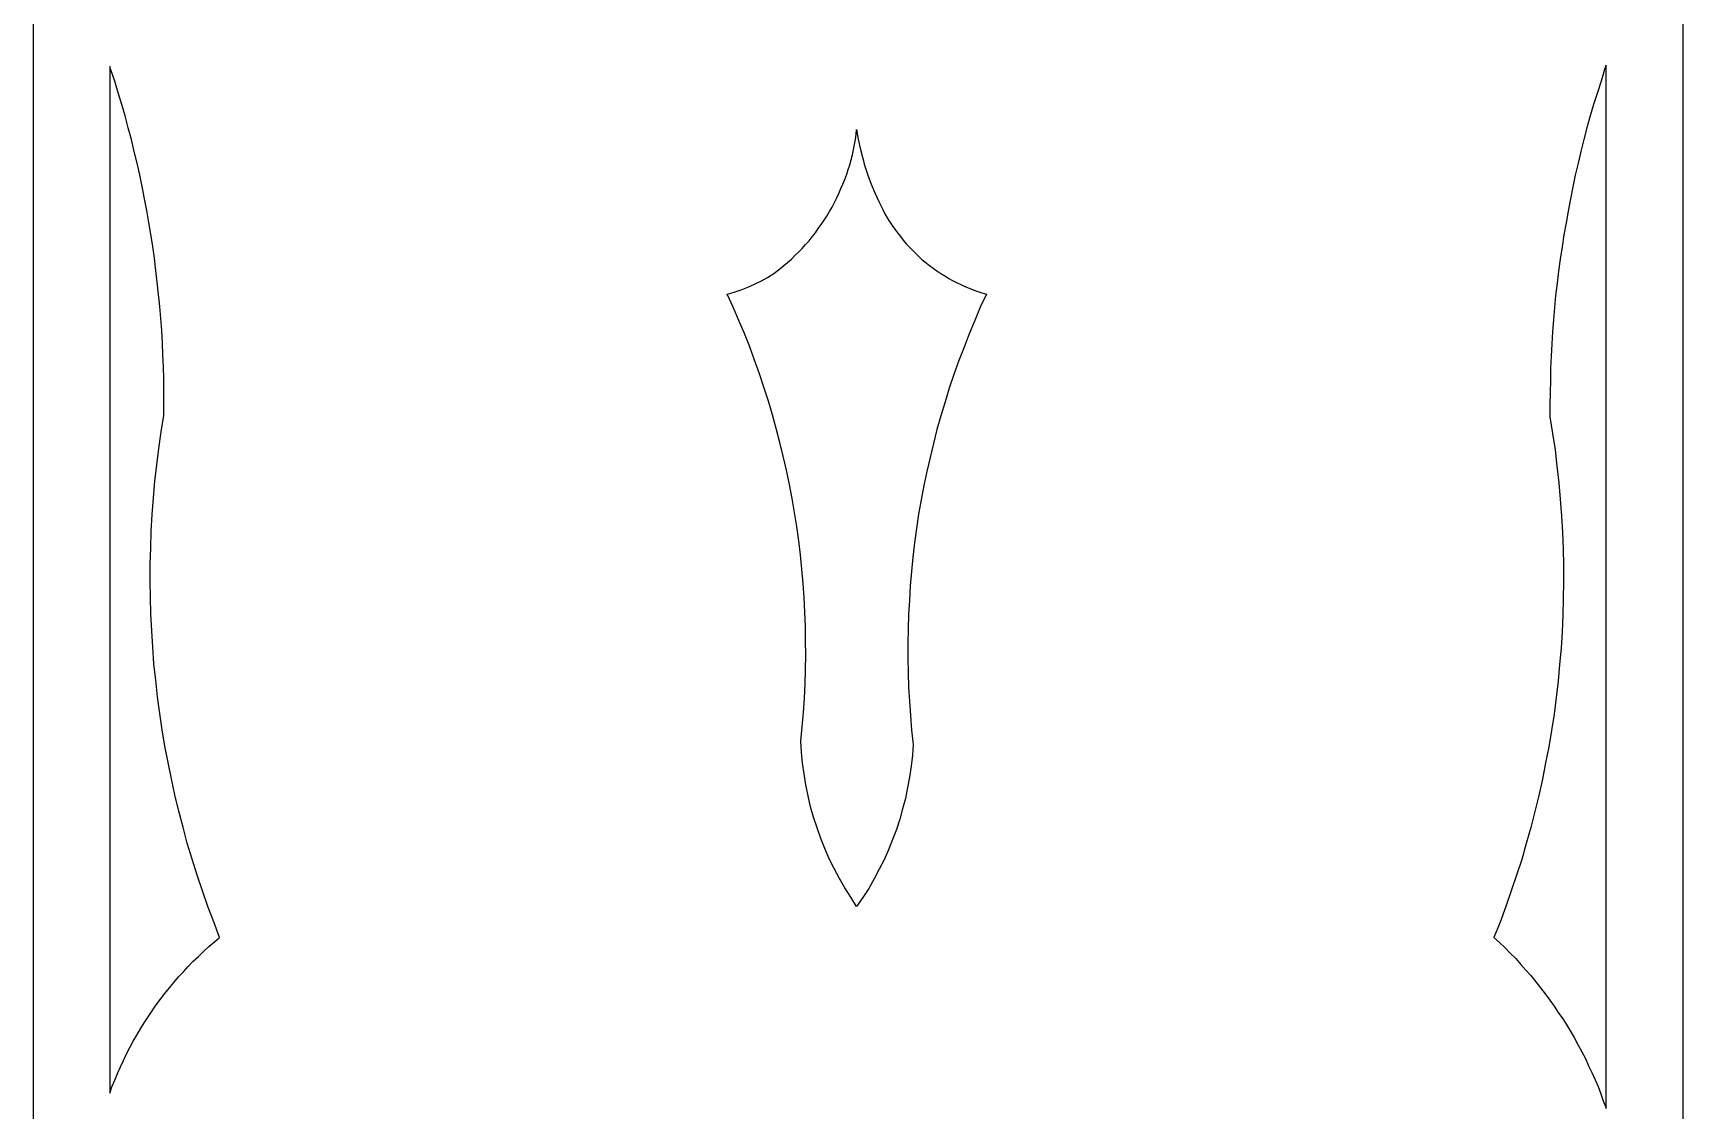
# Model space of a CAD drawing. Header units: centimetres. Extents: x -1.09 to 1.09, y -4.33 to 4.33.
# Drawn here: x -1.093 to 1.093, y -3.018 to -1.592 of the extents above; entities that cross this region are included whole.
import ezdxf

# ---------------------------------------------------------------- set-up
doc = ezdxf.new("R2010")
doc.units = ezdxf.units.CM
doc.header["$MEASUREMENT"] = 0
doc.layers.add('Layer 1', color=7, linetype='Continuous')

msp = doc.modelspace()

# ---------------------------------------------------------------- linework, layer by layer
at = {"layer": 'Layer 1', "color": 177}
for points, knots in [([(-1.09271, 4.33143), (-1.09271, 4.33143), (1.09271, 4.33143), (1.09271, 4.33143), (1.09271, 4.33143), (1.09271, 4.33143), (1.09271, -4.33143), (1.09271, -4.33143), (1.09271, -4.33143), (1.09271, -4.33143), (-1.09271, -4.33143), (-1.09271, -4.33143), (-1.09271, -4.33143), (-1.09271, -4.33143), (-1.09271, 4.33143), (-1.09271, 4.33143)], [0, 0, 0, 0, 0.2, 0.2, 0.2, 0.2, 0.4, 0.4, 0.4, 0.4, 0.6, 0.6, 0.6, 0.6, 1, 1, 1, 1]), ([(-0.99088, -2.996), (-0.99088, -2.996), (-0.99088, -1.63592), (-0.99088, -1.63592), (-0.99088, -1.63592), (-0.99088, -1.63592), (-0.98947, -1.6402), (-0.98947, -1.6402), (-0.98947, -1.6402), (-0.98947, -1.6402), (-0.98453, -1.65552), (-0.98453, -1.65552), (-0.98453, -1.65552), (-0.98453, -1.65552), (-0.97992, -1.67084), (-0.97992, -1.67084), (-0.97992, -1.67084), (-0.97992, -1.67084), (-0.97498, -1.68618), (-0.97498, -1.68618), (-0.97498, -1.68618), (-0.97498, -1.68618), (-0.9707, -1.7015), (-0.9707, -1.7015), (-0.9707, -1.7015), (-0.9707, -1.7015), (-0.96674, -1.71715), (-0.96674, -1.71715), (-0.96674, -1.71715), (-0.96674, -1.71715), (-0.96246, -1.73247), (-0.96246, -1.73247), (-0.96246, -1.73247), (-0.96246, -1.73247), (-0.95884, -1.74847), (-0.95884, -1.74847), (-0.95884, -1.74847), (-0.95884, -1.74847), (-0.95488, -1.76379), (-0.95488, -1.76379), (-0.95488, -1.76379), (-0.95488, -1.76379), (-0.95126, -1.77945), (-0.95126, -1.77945), (-0.95126, -1.77945), (-0.95126, -1.77945), (-0.94829, -1.7951), (-0.94829, -1.7951), (-0.94829, -1.7951), (-0.94829, -1.7951), (-0.945, -1.8111), (-0.945, -1.8111), (-0.945, -1.8111), (-0.945, -1.8111), (-0.94203, -1.82675), (-0.94203, -1.82675), (-0.94203, -1.82675), (-0.94203, -1.82675), (-0.9394, -1.84241), (-0.9394, -1.84241), (-0.9394, -1.84241), (-0.9394, -1.84241), (-0.93676, -1.85807), (-0.93676, -1.85807), (-0.93676, -1.85807), (-0.93676, -1.85807), (-0.93413, -1.87439), (-0.93413, -1.87439), (-0.93413, -1.87439), (-0.93413, -1.87439), (-0.93182, -1.89005), (-0.93182, -1.89005), (-0.93182, -1.89005), (-0.93182, -1.89005), (-0.92985, -1.90604), (-0.92985, -1.90604), (-0.92985, -1.90604), (-0.92985, -1.90604), (-0.9282, -1.9217), (-0.9282, -1.9217), (-0.9282, -1.9217), (-0.9282, -1.9217), (-0.92655, -1.93802), (-0.92655, -1.93802), (-0.92655, -1.93802), (-0.92655, -1.93802), (-0.9249, -1.95401), (-0.9249, -1.95401), (-0.9249, -1.95401), (-0.9249, -1.95401), (-0.92358, -1.97001), (-0.92358, -1.97001), (-0.92358, -1.97001), (-0.92358, -1.97001), (-0.92227, -1.98566), (-0.92227, -1.98566), (-0.92227, -1.98566), (-0.92227, -1.98566), (-0.92127, -2.00198), (-0.92127, -2.00198), (-0.92127, -2.00198), (-0.92127, -2.00198), (-0.92062, -2.01797), (-0.92062, -2.01797), (-0.92062, -2.01797), (-0.92062, -2.01797), (-0.91996, -2.03396), (-0.91996, -2.03396), (-0.91996, -2.03396), (-0.91996, -2.03396), (-0.91963, -2.04996), (-0.91963, -2.04996), (-0.91963, -2.04996), (-0.91963, -2.04996), (-0.9193, -2.06594), (-0.9193, -2.06594), (-0.9193, -2.06594), (-0.9193, -2.06594), (-0.9193, -2.08227), (-0.9193, -2.08227), (-0.9193, -2.08227), (-0.9193, -2.08227), (-0.9193, -2.09826), (-0.9193, -2.09826), (-0.9193, -2.09826), (-0.9193, -2.09826), (-0.92292, -2.11992), (-0.92292, -2.11992), (-0.92292, -2.11992), (-0.92292, -2.11992), (-0.92623, -2.1419), (-0.92623, -2.1419), (-0.92623, -2.1419), (-0.92623, -2.1419), (-0.92886, -2.16355), (-0.92886, -2.16355), (-0.92886, -2.16355), (-0.92886, -2.16355), (-0.93117, -2.18554), (-0.93117, -2.18554), (-0.93117, -2.18554), (-0.93117, -2.18554), (-0.93314, -2.20753), (-0.93314, -2.20753), (-0.93314, -2.20753), (-0.93314, -2.20753), (-0.93479, -2.22951), (-0.93479, -2.22951), (-0.93479, -2.22951), (-0.93479, -2.22951), (-0.93611, -2.2515), (-0.93611, -2.2515), (-0.93611, -2.2515), (-0.93611, -2.2515), (-0.93676, -2.27349), (-0.93676, -2.27349), (-0.93676, -2.27349), (-0.93676, -2.27349), (-0.93742, -2.29514), (-0.93742, -2.29514), (-0.93742, -2.29514), (-0.93742, -2.29514), (-0.93742, -2.31713), (-0.93742, -2.31713), (-0.93742, -2.31713), (-0.93742, -2.31713), (-0.93709, -2.33912), (-0.93709, -2.33912), (-0.93709, -2.33912), (-0.93709, -2.33912), (-0.93644, -2.3611), (-0.93644, -2.3611), (-0.93644, -2.3611), (-0.93644, -2.3611), (-0.93544, -2.38342), (-0.93544, -2.38342), (-0.93544, -2.38342), (-0.93544, -2.38342), (-0.93413, -2.40541), (-0.93413, -2.40541), (-0.93413, -2.40541), (-0.93413, -2.40541), (-0.93248, -2.4274), (-0.93248, -2.4274), (-0.93248, -2.4274), (-0.93248, -2.4274), (-0.93017, -2.44905), (-0.93017, -2.44905), (-0.93017, -2.44905), (-0.93017, -2.44905), (-0.92787, -2.47104), (-0.92787, -2.47104), (-0.92787, -2.47104), (-0.92787, -2.47104), (-0.9249, -2.49303), (-0.9249, -2.49303), (-0.9249, -2.49303), (-0.9249, -2.49303), (-0.92161, -2.51468), (-0.92161, -2.51468), (-0.92161, -2.51468), (-0.92161, -2.51468), (-0.91798, -2.53633), (-0.91798, -2.53633), (-0.91798, -2.53633), (-0.91798, -2.53633), (-0.9137, -2.55799), (-0.9137, -2.55799), (-0.9137, -2.55799), (-0.9137, -2.55799), (-0.90942, -2.57964), (-0.90942, -2.57964), (-0.90942, -2.57964), (-0.90942, -2.57964), (-0.90481, -2.60096), (-0.90481, -2.60096), (-0.90481, -2.60096), (-0.90481, -2.60096), (-0.89954, -2.62262), (-0.89954, -2.62262), (-0.89954, -2.62262), (-0.89954, -2.62262), (-0.89393, -2.64393), (-0.89393, -2.64393), (-0.89393, -2.64393), (-0.89393, -2.64393), (-0.88833, -2.66492), (-0.88833, -2.66492), (-0.88833, -2.66492), (-0.88833, -2.66492), (-0.88208, -2.68624), (-0.88208, -2.68624), (-0.88208, -2.68624), (-0.88208, -2.68624), (-0.87549, -2.70723), (-0.87549, -2.70723), (-0.87549, -2.70723), (-0.87549, -2.70723), (-0.86824, -2.72789), (-0.86824, -2.72789), (-0.86824, -2.72789), (-0.86824, -2.72789), (-0.86099, -2.74887), (-0.86099, -2.74887), (-0.86099, -2.74887), (-0.86099, -2.74887), (-0.85341, -2.7692), (-0.85341, -2.7692), (-0.85341, -2.7692), (-0.85341, -2.7692), (-0.84551, -2.78985), (-0.84551, -2.78985), (-0.84551, -2.78985), (-0.84551, -2.78985), (-0.85243, -2.79551), (-0.85243, -2.79551), (-0.85243, -2.79551), (-0.85243, -2.79551), (-0.85967, -2.80184), (-0.85967, -2.80184), (-0.85967, -2.80184), (-0.85967, -2.80184), (-0.86692, -2.8085), (-0.86692, -2.8085), (-0.86692, -2.8085), (-0.86692, -2.8085), (-0.87351, -2.81517), (-0.87351, -2.81517), (-0.87351, -2.81517), (-0.87351, -2.81517), (-0.88043, -2.8215), (-0.88043, -2.8215), (-0.88043, -2.8215), (-0.88043, -2.8215), (-0.88702, -2.82849), (-0.88702, -2.82849), (-0.88702, -2.82849), (-0.88702, -2.82849), (-0.89328, -2.83549), (-0.89328, -2.83549), (-0.89328, -2.83549), (-0.89328, -2.83549), (-0.89987, -2.84215), (-0.89987, -2.84215), (-0.89987, -2.84215), (-0.89987, -2.84215), (-0.90612, -2.84948), (-0.90612, -2.84948), (-0.90612, -2.84948), (-0.90612, -2.84948), (-0.91206, -2.85681), (-0.91206, -2.85681), (-0.91206, -2.85681), (-0.91206, -2.85681), (-0.91798, -2.86414), (-0.91798, -2.86414), (-0.91798, -2.86414), (-0.91798, -2.86414), (-0.92392, -2.8718), (-0.92392, -2.8718), (-0.92392, -2.8718), (-0.92392, -2.8718), (-0.92952, -2.87913), (-0.92952, -2.87913), (-0.92952, -2.87913), (-0.92952, -2.87913), (-0.93479, -2.88712), (-0.93479, -2.88712), (-0.93479, -2.88712), (-0.93479, -2.88712), (-0.94006, -2.89512), (-0.94006, -2.89512), (-0.94006, -2.89512), (-0.94006, -2.89512), (-0.94533, -2.90278), (-0.94533, -2.90278), (-0.94533, -2.90278), (-0.94533, -2.90278), (-0.95027, -2.91111), (-0.95027, -2.91111), (-0.95027, -2.91111), (-0.95027, -2.91111), (-0.95521, -2.91944), (-0.95521, -2.91944), (-0.95521, -2.91944), (-0.95521, -2.91944), (-0.95982, -2.92743), (-0.95982, -2.92743), (-0.95982, -2.92743), (-0.95982, -2.92743), (-0.96443, -2.93576), (-0.96443, -2.93576), (-0.96443, -2.93576), (-0.96443, -2.93576), (-0.96905, -2.94409), (-0.96905, -2.94409), (-0.96905, -2.94409), (-0.96905, -2.94409), (-0.97267, -2.95275), (-0.97267, -2.95275), (-0.97267, -2.95275), (-0.97267, -2.95275), (-0.97695, -2.96108), (-0.97695, -2.96108), (-0.97695, -2.96108), (-0.97695, -2.96108), (-0.98091, -2.97007), (-0.98091, -2.97007), (-0.98091, -2.97007), (-0.98091, -2.97007), (-0.98453, -2.97907), (-0.98453, -2.97907), (-0.98453, -2.97907), (-0.98453, -2.97907), (-0.98816, -2.98773), (-0.98816, -2.98773), (-0.98816, -2.98773), (-0.98816, -2.98773), (-0.99088, -2.996), (-0.99088, -2.996)], [0, 0, 0, 0, 0.010989, 0.010989, 0.010989, 0.010989, 0.021978, 0.021978, 0.021978, 0.021978, 0.032967, 0.032967, 0.032967, 0.032967, 0.043956, 0.043956, 0.043956, 0.043956, 0.0549451, 0.0549451, 0.0549451, 0.0549451, 0.0659341, 0.0659341, 0.0659341, 0.0659341, 0.0769231, 0.0769231, 0.0769231, 0.0769231, 0.0879121, 0.0879121, 0.0879121, 0.0879121, 0.0989011, 0.0989011, 0.0989011, 0.0989011, 0.1098901, 0.1098901, 0.1098901, 0.1098901, 0.1208791, 0.1208791, 0.1208791, 0.1208791, 0.1318681, 0.1318681, 0.1318681, 0.1318681, 0.1428571, 0.1428571, 0.1428571, 0.1428571, 0.1538462, 0.1538462, 0.1538462, 0.1538462, 0.1648352, 0.1648352, 0.1648352, 0.1648352, 0.1758242, 0.1758242, 0.1758242, 0.1758242, 0.1868132, 0.1868132, 0.1868132, 0.1868132, 0.1978022, 0.1978022, 0.1978022, 0.1978022, 0.2087912, 0.2087912, 0.2087912, 0.2087912, 0.2197802, 0.2197802, 0.2197802, 0.2197802, 0.2307692, 0.2307692, 0.2307692, 0.2307692, 0.2417582, 0.2417582, 0.2417582, 0.2417582, 0.2527473, 0.2527473, 0.2527473, 0.2527473, 0.2637363, 0.2637363, 0.2637363, 0.2637363, 0.2747253, 0.2747253, 0.2747253, 0.2747253, 0.2857143, 0.2857143, 0.2857143, 0.2857143, 0.2967033, 0.2967033, 0.2967033, 0.2967033, 0.3076923, 0.3076923, 0.3076923, 0.3076923, 0.3186813, 0.3186813, 0.3186813, 0.3186813, 0.3296703, 0.3296703, 0.3296703, 0.3296703, 0.3406593, 0.3406593, 0.3406593, 0.3406593, 0.3516484, 0.3516484, 0.3516484, 0.3516484, 0.3626374, 0.3626374, 0.3626374, 0.3626374, 0.3736264, 0.3736264, 0.3736264, 0.3736264, 0.3846154, 0.3846154, 0.3846154, 0.3846154, 0.3956044, 0.3956044, 0.3956044, 0.3956044, 0.4065934, 0.4065934, 0.4065934, 0.4065934, 0.4175824, 0.4175824, 0.4175824, 0.4175824, 0.4285714, 0.4285714, 0.4285714, 0.4285714, 0.4395604, 0.4395604, 0.4395604, 0.4395604, 0.4505495, 0.4505495, 0.4505495, 0.4505495, 0.4615385, 0.4615385, 0.4615385, 0.4615385, 0.4725275, 0.4725275, 0.4725275, 0.4725275, 0.4835165, 0.4835165, 0.4835165, 0.4835165, 0.4945055, 0.4945055, 0.4945055, 0.4945055, 0.5054945, 0.5054945, 0.5054945, 0.5054945, 0.5164835, 0.5164835, 0.5164835, 0.5164835, 0.5274725, 0.5274725, 0.5274725, 0.5274725, 0.5384615, 0.5384615, 0.5384615, 0.5384615, 0.5494505, 0.5494505, 0.5494505, 0.5494505, 0.5604396, 0.5604396, 0.5604396, 0.5604396, 0.5714286, 0.5714286, 0.5714286, 0.5714286, 0.5824176, 0.5824176, 0.5824176, 0.5824176, 0.5934066, 0.5934066, 0.5934066, 0.5934066, 0.6043956, 0.6043956, 0.6043956, 0.6043956, 0.6153846, 0.6153846, 0.6153846, 0.6153846, 0.6263736, 0.6263736, 0.6263736, 0.6263736, 0.6373626, 0.6373626, 0.6373626, 0.6373626, 0.6483516, 0.6483516, 0.6483516, 0.6483516, 0.6593407, 0.6593407, 0.6593407, 0.6593407, 0.6703297, 0.6703297, 0.6703297, 0.6703297, 0.6813187, 0.6813187, 0.6813187, 0.6813187, 0.6923077, 0.6923077, 0.6923077, 0.6923077, 0.7032967, 0.7032967, 0.7032967, 0.7032967, 0.7142857, 0.7142857, 0.7142857, 0.7142857, 0.7252747, 0.7252747, 0.7252747, 0.7252747, 0.7362637, 0.7362637, 0.7362637, 0.7362637, 0.7472527, 0.7472527, 0.7472527, 0.7472527, 0.7582418, 0.7582418, 0.7582418, 0.7582418, 0.7692308, 0.7692308, 0.7692308, 0.7692308, 0.7802198, 0.7802198, 0.7802198, 0.7802198, 0.7912088, 0.7912088, 0.7912088, 0.7912088, 0.8021978, 0.8021978, 0.8021978, 0.8021978, 0.8131868, 0.8131868, 0.8131868, 0.8131868, 0.8241758, 0.8241758, 0.8241758, 0.8241758, 0.8351648, 0.8351648, 0.8351648, 0.8351648, 0.8461538, 0.8461538, 0.8461538, 0.8461538, 0.8571429, 0.8571429, 0.8571429, 0.8571429, 0.8681319, 0.8681319, 0.8681319, 0.8681319, 0.8791209, 0.8791209, 0.8791209, 0.8791209, 0.8901099, 0.8901099, 0.8901099, 0.8901099, 0.9010989, 0.9010989, 0.9010989, 0.9010989, 0.9120879, 0.9120879, 0.9120879, 0.9120879, 0.9230769, 0.9230769, 0.9230769, 0.9230769, 0.9340659, 0.9340659, 0.9340659, 0.9340659, 0.9450549, 0.9450549, 0.9450549, 0.9450549, 0.956044, 0.956044, 0.956044, 0.956044, 0.967033, 0.967033, 0.967033, 0.967033, 0.978022, 0.978022, 0.978022, 0.978022, 1, 1, 1, 1]), ([(0.99089, -1.63401), (0.99089, -1.63401), (0.99089, -3.01629), (0.99089, -3.01629), (0.99089, -3.01629), (0.99089, -3.01629), (0.9908, -3.01605), (0.9908, -3.01605), (0.9908, -3.01605), (0.9908, -3.01605), (0.98718, -3.00639), (0.98718, -3.00639), (0.98718, -3.00639), (0.98718, -3.00639), (0.98388, -2.99706), (0.98388, -2.99706), (0.98388, -2.99706), (0.98388, -2.99706), (0.98026, -2.9874), (0.98026, -2.9874), (0.98026, -2.9874), (0.98026, -2.9874), (0.97631, -2.9784), (0.97631, -2.9784), (0.97631, -2.9784), (0.97631, -2.9784), (0.97203, -2.96874), (0.97203, -2.96874), (0.97203, -2.96874), (0.97203, -2.96874), (0.96774, -2.95975), (0.96774, -2.95975), (0.96774, -2.95975), (0.96774, -2.95975), (0.96346, -2.95042), (0.96346, -2.95042), (0.96346, -2.95042), (0.96346, -2.95042), (0.95885, -2.94142), (0.95885, -2.94142), (0.95885, -2.94142), (0.95885, -2.94142), (0.9539, -2.93243), (0.9539, -2.93243), (0.9539, -2.93243), (0.9539, -2.93243), (0.94896, -2.92344), (0.94896, -2.92344), (0.94896, -2.92344), (0.94896, -2.92344), (0.94402, -2.91511), (0.94402, -2.91511), (0.94402, -2.91511), (0.94402, -2.91511), (0.93875, -2.90612), (0.93875, -2.90612), (0.93875, -2.90612), (0.93875, -2.90612), (0.93348, -2.89778), (0.93348, -2.89778), (0.93348, -2.89778), (0.93348, -2.89778), (0.92755, -2.88912), (0.92755, -2.88912), (0.92755, -2.88912), (0.92755, -2.88912), (0.92228, -2.88079), (0.92228, -2.88079), (0.92228, -2.88079), (0.92228, -2.88079), (0.91635, -2.8728), (0.91635, -2.8728), (0.91635, -2.8728), (0.91635, -2.8728), (0.91009, -2.86447), (0.91009, -2.86447), (0.91009, -2.86447), (0.91009, -2.86447), (0.90383, -2.85648), (0.90383, -2.85648), (0.90383, -2.85648), (0.90383, -2.85648), (0.8979, -2.84848), (0.8979, -2.84848), (0.8979, -2.84848), (0.8979, -2.84848), (0.89131, -2.84048), (0.89131, -2.84048), (0.89131, -2.84048), (0.89131, -2.84048), (0.88472, -2.83315), (0.88472, -2.83315), (0.88472, -2.83315), (0.88472, -2.83315), (0.87813, -2.82549), (0.87813, -2.82549), (0.87813, -2.82549), (0.87813, -2.82549), (0.87122, -2.81783), (0.87122, -2.81783), (0.87122, -2.81783), (0.87122, -2.81783), (0.86397, -2.81083), (0.86397, -2.81083), (0.86397, -2.81083), (0.86397, -2.81083), (0.85705, -2.8035), (0.85705, -2.8035), (0.85705, -2.8035), (0.85705, -2.8035), (0.8498, -2.79651), (0.8498, -2.79651), (0.8498, -2.79651), (0.8498, -2.79651), (0.84223, -2.78985), (0.84223, -2.78985), (0.84223, -2.78985), (0.84223, -2.78985), (0.85046, -2.76953), (0.85046, -2.76953), (0.85046, -2.76953), (0.85046, -2.76953), (0.85804, -2.74887), (0.85804, -2.74887), (0.85804, -2.74887), (0.85804, -2.74887), (0.86529, -2.72822), (0.86529, -2.72822), (0.86529, -2.72822), (0.86529, -2.72822), (0.8722, -2.70757), (0.8722, -2.70757), (0.8722, -2.70757), (0.8722, -2.70757), (0.87912, -2.68657), (0.87912, -2.68657), (0.87912, -2.68657), (0.87912, -2.68657), (0.88505, -2.66559), (0.88505, -2.66559), (0.88505, -2.66559), (0.88505, -2.66559), (0.89099, -2.64427), (0.89099, -2.64427), (0.89099, -2.64427), (0.89099, -2.64427), (0.89658, -2.62295), (0.89658, -2.62295), (0.89658, -2.62295), (0.89658, -2.62295), (0.90186, -2.60163), (0.90186, -2.60163), (0.90186, -2.60163), (0.90186, -2.60163), (0.90647, -2.58031), (0.90647, -2.58031), (0.90647, -2.58031), (0.90647, -2.58031), (0.91075, -2.55865), (0.91075, -2.55865), (0.91075, -2.55865), (0.91075, -2.55865), (0.91503, -2.53733), (0.91503, -2.53733), (0.91503, -2.53733), (0.91503, -2.53733), (0.91866, -2.51568), (0.91866, -2.51568), (0.91866, -2.51568), (0.91866, -2.51568), (0.92195, -2.49402), (0.92195, -2.49402), (0.92195, -2.49402), (0.92195, -2.49402), (0.92458, -2.47204), (0.92458, -2.47204), (0.92458, -2.47204), (0.92458, -2.47204), (0.92722, -2.45038), (0.92722, -2.45038), (0.92722, -2.45038), (0.92722, -2.45038), (0.9292, -2.4284), (0.9292, -2.4284), (0.9292, -2.4284), (0.9292, -2.4284), (0.93117, -2.40641), (0.93117, -2.40641), (0.93117, -2.40641), (0.93117, -2.40641), (0.9325, -2.38476), (0.9325, -2.38476), (0.9325, -2.38476), (0.9325, -2.38476), (0.93348, -2.36277), (0.93348, -2.36277), (0.93348, -2.36277), (0.93348, -2.36277), (0.93414, -2.34078), (0.93414, -2.34078), (0.93414, -2.34078), (0.93414, -2.34078), (0.93447, -2.3188), (0.93447, -2.3188), (0.93447, -2.3188), (0.93447, -2.3188), (0.93447, -2.29681), (0.93447, -2.29681), (0.93447, -2.29681), (0.93447, -2.29681), (0.93381, -2.27482), (0.93381, -2.27482), (0.93381, -2.27482), (0.93381, -2.27482), (0.93315, -2.25317), (0.93315, -2.25317), (0.93315, -2.25317), (0.93315, -2.25317), (0.93183, -2.23118), (0.93183, -2.23118), (0.93183, -2.23118), (0.93183, -2.23118), (0.93019, -2.2092), (0.93019, -2.2092), (0.93019, -2.2092), (0.93019, -2.2092), (0.92821, -2.18754), (0.92821, -2.18754), (0.92821, -2.18754), (0.92821, -2.18754), (0.92558, -2.16555), (0.92558, -2.16555), (0.92558, -2.16555), (0.92558, -2.16555), (0.92327, -2.1439), (0.92327, -2.1439), (0.92327, -2.1439), (0.92327, -2.1439), (0.91997, -2.12225), (0.91997, -2.12225), (0.91997, -2.12225), (0.91997, -2.12225), (0.91635, -2.10026), (0.91635, -2.10026), (0.91635, -2.10026), (0.91635, -2.10026), (0.91635, -2.08427), (0.91635, -2.08427), (0.91635, -2.08427), (0.91635, -2.08427), (0.91668, -2.06794), (0.91668, -2.06794), (0.91668, -2.06794), (0.91668, -2.06794), (0.91701, -2.05196), (0.91701, -2.05196), (0.91701, -2.05196), (0.91701, -2.05196), (0.91733, -2.03563), (0.91733, -2.03563), (0.91733, -2.03563), (0.91733, -2.03563), (0.918, -2.01964), (0.918, -2.01964), (0.918, -2.01964), (0.918, -2.01964), (0.91898, -2.00331), (0.91898, -2.00331), (0.91898, -2.00331), (0.91898, -2.00331), (0.91997, -1.98733), (0.91997, -1.98733), (0.91997, -1.98733), (0.91997, -1.98733), (0.92129, -1.97133), (0.92129, -1.97133), (0.92129, -1.97133), (0.92129, -1.97133), (0.92261, -1.95535), (0.92261, -1.95535), (0.92261, -1.95535), (0.92261, -1.95535), (0.92393, -1.93935), (0.92393, -1.93935), (0.92393, -1.93935), (0.92393, -1.93935), (0.92591, -1.92303), (0.92591, -1.92303), (0.92591, -1.92303), (0.92591, -1.92303), (0.92788, -1.90704), (0.92788, -1.90704), (0.92788, -1.90704), (0.92788, -1.90704), (0.92985, -1.89105), (0.92985, -1.89105), (0.92985, -1.89105), (0.92985, -1.89105), (0.9325, -1.87506), (0.9325, -1.87506), (0.9325, -1.87506), (0.9325, -1.87506), (0.93479, -1.85907), (0.93479, -1.85907), (0.93479, -1.85907), (0.93479, -1.85907), (0.93777, -1.84308), (0.93777, -1.84308), (0.93777, -1.84308), (0.93777, -1.84308), (0.9404, -1.82742), (0.9404, -1.82742), (0.9404, -1.82742), (0.9404, -1.82742), (0.94369, -1.81143), (0.94369, -1.81143), (0.94369, -1.81143), (0.94369, -1.81143), (0.94666, -1.79544), (0.94666, -1.79544), (0.94666, -1.79544), (0.94666, -1.79544), (0.94996, -1.77978), (0.94996, -1.77978), (0.94996, -1.77978), (0.94996, -1.77978), (0.9539, -1.76413), (0.9539, -1.76413), (0.9539, -1.76413), (0.9539, -1.76413), (0.95753, -1.74847), (0.95753, -1.74847), (0.95753, -1.74847), (0.95753, -1.74847), (0.96148, -1.73247), (0.96148, -1.73247), (0.96148, -1.73247), (0.96148, -1.73247), (0.96544, -1.71715), (0.96544, -1.71715), (0.96544, -1.71715), (0.96544, -1.71715), (0.96972, -1.7015), (0.96972, -1.7015), (0.96972, -1.7015), (0.96972, -1.7015), (0.97433, -1.68618), (0.97433, -1.68618), (0.97433, -1.68618), (0.97433, -1.68618), (0.97928, -1.67051), (0.97928, -1.67051), (0.97928, -1.67051), (0.97928, -1.67051), (0.98422, -1.65519), (0.98422, -1.65519), (0.98422, -1.65519), (0.98422, -1.65519), (0.98882, -1.63987), (0.98882, -1.63987), (0.98882, -1.63987), (0.98882, -1.63987), (0.99089, -1.63401), (0.99089, -1.63401)], [0, 0, 0, 0, 0.0108696, 0.0108696, 0.0108696, 0.0108696, 0.0217391, 0.0217391, 0.0217391, 0.0217391, 0.0326087, 0.0326087, 0.0326087, 0.0326087, 0.0434783, 0.0434783, 0.0434783, 0.0434783, 0.0543478, 0.0543478, 0.0543478, 0.0543478, 0.0652174, 0.0652174, 0.0652174, 0.0652174, 0.076087, 0.076087, 0.076087, 0.076087, 0.0869565, 0.0869565, 0.0869565, 0.0869565, 0.0978261, 0.0978261, 0.0978261, 0.0978261, 0.1086957, 0.1086957, 0.1086957, 0.1086957, 0.1195652, 0.1195652, 0.1195652, 0.1195652, 0.1304348, 0.1304348, 0.1304348, 0.1304348, 0.1413043, 0.1413043, 0.1413043, 0.1413043, 0.1521739, 0.1521739, 0.1521739, 0.1521739, 0.1630435, 0.1630435, 0.1630435, 0.1630435, 0.173913, 0.173913, 0.173913, 0.173913, 0.1847826, 0.1847826, 0.1847826, 0.1847826, 0.1956522, 0.1956522, 0.1956522, 0.1956522, 0.2065217, 0.2065217, 0.2065217, 0.2065217, 0.2173913, 0.2173913, 0.2173913, 0.2173913, 0.2282609, 0.2282609, 0.2282609, 0.2282609, 0.2391304, 0.2391304, 0.2391304, 0.2391304, 0.25, 0.25, 0.25, 0.25, 0.2608696, 0.2608696, 0.2608696, 0.2608696, 0.2717391, 0.2717391, 0.2717391, 0.2717391, 0.2826087, 0.2826087, 0.2826087, 0.2826087, 0.2934783, 0.2934783, 0.2934783, 0.2934783, 0.3043478, 0.3043478, 0.3043478, 0.3043478, 0.3152174, 0.3152174, 0.3152174, 0.3152174, 0.326087, 0.326087, 0.326087, 0.326087, 0.3369565, 0.3369565, 0.3369565, 0.3369565, 0.3478261, 0.3478261, 0.3478261, 0.3478261, 0.3586957, 0.3586957, 0.3586957, 0.3586957, 0.3695652, 0.3695652, 0.3695652, 0.3695652, 0.3804348, 0.3804348, 0.3804348, 0.3804348, 0.3913043, 0.3913043, 0.3913043, 0.3913043, 0.4021739, 0.4021739, 0.4021739, 0.4021739, 0.4130435, 0.4130435, 0.4130435, 0.4130435, 0.423913, 0.423913, 0.423913, 0.423913, 0.4347826, 0.4347826, 0.4347826, 0.4347826, 0.4456522, 0.4456522, 0.4456522, 0.4456522, 0.4565217, 0.4565217, 0.4565217, 0.4565217, 0.4673913, 0.4673913, 0.4673913, 0.4673913, 0.4782609, 0.4782609, 0.4782609, 0.4782609, 0.4891304, 0.4891304, 0.4891304, 0.4891304, 0.5, 0.5, 0.5, 0.5, 0.5108696, 0.5108696, 0.5108696, 0.5108696, 0.5217391, 0.5217391, 0.5217391, 0.5217391, 0.5326087, 0.5326087, 0.5326087, 0.5326087, 0.5434783, 0.5434783, 0.5434783, 0.5434783, 0.5543478, 0.5543478, 0.5543478, 0.5543478, 0.5652174, 0.5652174, 0.5652174, 0.5652174, 0.576087, 0.576087, 0.576087, 0.576087, 0.5869565, 0.5869565, 0.5869565, 0.5869565, 0.5978261, 0.5978261, 0.5978261, 0.5978261, 0.6086957, 0.6086957, 0.6086957, 0.6086957, 0.6195652, 0.6195652, 0.6195652, 0.6195652, 0.6304348, 0.6304348, 0.6304348, 0.6304348, 0.6413043, 0.6413043, 0.6413043, 0.6413043, 0.6521739, 0.6521739, 0.6521739, 0.6521739, 0.6630435, 0.6630435, 0.6630435, 0.6630435, 0.673913, 0.673913, 0.673913, 0.673913, 0.6847826, 0.6847826, 0.6847826, 0.6847826, 0.6956522, 0.6956522, 0.6956522, 0.6956522, 0.7065217, 0.7065217, 0.7065217, 0.7065217, 0.7173913, 0.7173913, 0.7173913, 0.7173913, 0.7282609, 0.7282609, 0.7282609, 0.7282609, 0.7391304, 0.7391304, 0.7391304, 0.7391304, 0.75, 0.75, 0.75, 0.75, 0.7608696, 0.7608696, 0.7608696, 0.7608696, 0.7717391, 0.7717391, 0.7717391, 0.7717391, 0.7826087, 0.7826087, 0.7826087, 0.7826087, 0.7934783, 0.7934783, 0.7934783, 0.7934783, 0.8043478, 0.8043478, 0.8043478, 0.8043478, 0.8152174, 0.8152174, 0.8152174, 0.8152174, 0.826087, 0.826087, 0.826087, 0.826087, 0.8369565, 0.8369565, 0.8369565, 0.8369565, 0.8478261, 0.8478261, 0.8478261, 0.8478261, 0.8586957, 0.8586957, 0.8586957, 0.8586957, 0.8695652, 0.8695652, 0.8695652, 0.8695652, 0.8804348, 0.8804348, 0.8804348, 0.8804348, 0.8913043, 0.8913043, 0.8913043, 0.8913043, 0.9021739, 0.9021739, 0.9021739, 0.9021739, 0.9130435, 0.9130435, 0.9130435, 0.9130435, 0.923913, 0.923913, 0.923913, 0.923913, 0.9347826, 0.9347826, 0.9347826, 0.9347826, 0.9456522, 0.9456522, 0.9456522, 0.9456522, 0.9565217, 0.9565217, 0.9565217, 0.9565217, 0.9673913, 0.9673913, 0.9673913, 0.9673913, 0.9782609, 0.9782609, 0.9782609, 0.9782609, 1, 1, 1, 1]), ([(-0.0018, -2.74887), (-0.0018, -2.74887), (0.00643, -2.73688), (0.00643, -2.73688), (0.00643, -2.73688), (0.00643, -2.73688), (0.01434, -2.72489), (0.01434, -2.72489), (0.01434, -2.72489), (0.01434, -2.72489), (0.02125, -2.71223), (0.02125, -2.71223), (0.02125, -2.71223), (0.02125, -2.71223), (0.02817, -2.69957), (0.02817, -2.69957), (0.02817, -2.69957), (0.02817, -2.69957), (0.03476, -2.68691), (0.03476, -2.68691), (0.03476, -2.68691), (0.03476, -2.68691), (0.04036, -2.67358), (0.04036, -2.67358), (0.04036, -2.67358), (0.04036, -2.67358), (0.04563, -2.66026), (0.04563, -2.66026), (0.04563, -2.66026), (0.04563, -2.66026), (0.0509, -2.64693), (0.0509, -2.64693), (0.0509, -2.64693), (0.0509, -2.64693), (0.05519, -2.63328), (0.05519, -2.63328), (0.05519, -2.63328), (0.05519, -2.63328), (0.05914, -2.61928), (0.05914, -2.61928), (0.05914, -2.61928), (0.05914, -2.61928), (0.06276, -2.60562), (0.06276, -2.60562), (0.06276, -2.60562), (0.06276, -2.60562), (0.06573, -2.5913), (0.06573, -2.5913), (0.06573, -2.5913), (0.06573, -2.5913), (0.06837, -2.57731), (0.06837, -2.57731), (0.06837, -2.57731), (0.06837, -2.57731), (0.07034, -2.56299), (0.07034, -2.56299), (0.07034, -2.56299), (0.07034, -2.56299), (0.07199, -2.54833), (0.07199, -2.54833), (0.07199, -2.54833), (0.07199, -2.54833), (0.07297, -2.53433), (0.07297, -2.53433), (0.07297, -2.53433), (0.07297, -2.53433), (0.071, -2.51535), (0.071, -2.51535), (0.071, -2.51535), (0.071, -2.51535), (0.06935, -2.49602), (0.06935, -2.49602), (0.06935, -2.49602), (0.06935, -2.49602), (0.06803, -2.47703), (0.06803, -2.47703), (0.06803, -2.47703), (0.06803, -2.47703), (0.06705, -2.45805), (0.06705, -2.45805), (0.06705, -2.45805), (0.06705, -2.45805), (0.06639, -2.43906), (0.06639, -2.43906), (0.06639, -2.43906), (0.06639, -2.43906), (0.06606, -2.41973), (0.06606, -2.41973), (0.06606, -2.41973), (0.06606, -2.41973), (0.06606, -2.40041), (0.06606, -2.40041), (0.06606, -2.40041), (0.06606, -2.40041), (0.06639, -2.38109), (0.06639, -2.38109), (0.06639, -2.38109), (0.06639, -2.38109), (0.06705, -2.3621), (0.06705, -2.3621), (0.06705, -2.3621), (0.06705, -2.3621), (0.06803, -2.34311), (0.06803, -2.34311), (0.06803, -2.34311), (0.06803, -2.34311), (0.06903, -2.32412), (0.06903, -2.32412), (0.06903, -2.32412), (0.06903, -2.32412), (0.07067, -2.3048), (0.07067, -2.3048), (0.07067, -2.3048), (0.07067, -2.3048), (0.07265, -2.28581), (0.07265, -2.28581), (0.07265, -2.28581), (0.07265, -2.28581), (0.07495, -2.26683), (0.07495, -2.26683), (0.07495, -2.26683), (0.07495, -2.26683), (0.07759, -2.24817), (0.07759, -2.24817), (0.07759, -2.24817), (0.07759, -2.24817), (0.08022, -2.22918), (0.08022, -2.22918), (0.08022, -2.22918), (0.08022, -2.22918), (0.08352, -2.21019), (0.08352, -2.21019), (0.08352, -2.21019), (0.08352, -2.21019), (0.08714, -2.1912), (0.08714, -2.1912), (0.08714, -2.1912), (0.08714, -2.1912), (0.0911, -2.17255), (0.0911, -2.17255), (0.0911, -2.17255), (0.0911, -2.17255), (0.09538, -2.15389), (0.09538, -2.15389), (0.09538, -2.15389), (0.09538, -2.15389), (0.09999, -2.13524), (0.09999, -2.13524), (0.09999, -2.13524), (0.09999, -2.13524), (0.1046, -2.11692), (0.1046, -2.11692), (0.1046, -2.11692), (0.1046, -2.11692), (0.10987, -2.09859), (0.10987, -2.09859), (0.10987, -2.09859), (0.10987, -2.09859), (0.11548, -2.08027), (0.11548, -2.08027), (0.11548, -2.08027), (0.11548, -2.08027), (0.12075, -2.06195), (0.12075, -2.06195), (0.12075, -2.06195), (0.12075, -2.06195), (0.127, -2.04396), (0.127, -2.04396), (0.127, -2.04396), (0.127, -2.04396), (0.13359, -2.02564), (0.13359, -2.02564), (0.13359, -2.02564), (0.13359, -2.02564), (0.14052, -2.00798), (0.14052, -2.00798), (0.14052, -2.00798), (0.14052, -2.00798), (0.1471, -1.98999), (0.1471, -1.98999), (0.1471, -1.98999), (0.1471, -1.98999), (0.15468, -1.97234), (0.15468, -1.97234), (0.15468, -1.97234), (0.15468, -1.97234), (0.16193, -1.95501), (0.16193, -1.95501), (0.16193, -1.95501), (0.16193, -1.95501), (0.17016, -1.93769), (0.17016, -1.93769), (0.17016, -1.93769), (0.17016, -1.93769), (0.16423, -1.93602), (0.16423, -1.93602), (0.16423, -1.93602), (0.16423, -1.93602), (0.15863, -1.93402), (0.15863, -1.93402), (0.15863, -1.93402), (0.15863, -1.93402), (0.1527, -1.93202), (0.1527, -1.93202), (0.1527, -1.93202), (0.1527, -1.93202), (0.1471, -1.92969), (0.1471, -1.92969), (0.1471, -1.92969), (0.1471, -1.92969), (0.1415, -1.92736), (0.1415, -1.92736), (0.1415, -1.92736), (0.1415, -1.92736), (0.13623, -1.92469), (0.13623, -1.92469), (0.13623, -1.92469), (0.13623, -1.92469), (0.13063, -1.92203), (0.13063, -1.92203), (0.13063, -1.92203), (0.13063, -1.92203), (0.12503, -1.91936), (0.12503, -1.91936), (0.12503, -1.91936), (0.12503, -1.91936), (0.12009, -1.9167), (0.12009, -1.9167), (0.12009, -1.9167), (0.12009, -1.9167), (0.11482, -1.91337), (0.11482, -1.91337), (0.11482, -1.91337), (0.11482, -1.91337), (0.10954, -1.91004), (0.10954, -1.91004), (0.10954, -1.91004), (0.10954, -1.91004), (0.1046, -1.9067), (0.1046, -1.9067), (0.1046, -1.9067), (0.1046, -1.9067), (0.09966, -1.90304), (0.09966, -1.90304), (0.09966, -1.90304), (0.09966, -1.90304), (0.09472, -1.89938), (0.09472, -1.89938), (0.09472, -1.89938), (0.09472, -1.89938), (0.09011, -1.89605), (0.09011, -1.89605), (0.09011, -1.89605), (0.09011, -1.89605), (0.08516, -1.89205), (0.08516, -1.89205), (0.08516, -1.89205), (0.08516, -1.89205), (0.08055, -1.88772), (0.08055, -1.88772), (0.08055, -1.88772), (0.08055, -1.88772), (0.0766, -1.88372), (0.0766, -1.88372), (0.0766, -1.88372), (0.0766, -1.88372), (0.07199, -1.87939), (0.07199, -1.87939), (0.07199, -1.87939), (0.07199, -1.87939), (0.0677, -1.87506), (0.0677, -1.87506), (0.0677, -1.87506), (0.0677, -1.87506), (0.06376, -1.87073), (0.06376, -1.87073), (0.06376, -1.87073), (0.06376, -1.87073), (0.0598, -1.86606), (0.0598, -1.86606), (0.0598, -1.86606), (0.0598, -1.86606), (0.05618, -1.86107), (0.05618, -1.86107), (0.05618, -1.86107), (0.05618, -1.86107), (0.05222, -1.8564), (0.05222, -1.8564), (0.05222, -1.8564), (0.05222, -1.8564), (0.0486, -1.85141), (0.0486, -1.85141), (0.0486, -1.85141), (0.0486, -1.85141), (0.0453, -1.84641), (0.0453, -1.84641), (0.0453, -1.84641), (0.0453, -1.84641), (0.04168, -1.84141), (0.04168, -1.84141), (0.04168, -1.84141), (0.04168, -1.84141), (0.03871, -1.83642), (0.03871, -1.83642), (0.03871, -1.83642), (0.03871, -1.83642), (0.03575, -1.83109), (0.03575, -1.83109), (0.03575, -1.83109), (0.03575, -1.83109), (0.03278, -1.82542), (0.03278, -1.82542), (0.03278, -1.82542), (0.03278, -1.82542), (0.03015, -1.82009), (0.03015, -1.82009), (0.03015, -1.82009), (0.03015, -1.82009), (0.02752, -1.81476), (0.02752, -1.81476), (0.02752, -1.81476), (0.02752, -1.81476), (0.02225, -1.8031), (0.02225, -1.8031), (0.02225, -1.8031), (0.02225, -1.8031), (0.01763, -1.79177), (0.01763, -1.79177), (0.01763, -1.79177), (0.01763, -1.79177), (0.01302, -1.78011), (0.01302, -1.78011), (0.01302, -1.78011), (0.01302, -1.78011), (0.00906, -1.76813), (0.00906, -1.76813), (0.00906, -1.76813), (0.00906, -1.76813), (0.00577, -1.75613), (0.00577, -1.75613), (0.00577, -1.75613), (0.00577, -1.75613), (0.00281, -1.74414), (0.00281, -1.74414), (0.00281, -1.74414), (0.00281, -1.74414), (0.00017, -1.73214), (0.00017, -1.73214), (0.00017, -1.73214), (0.00017, -1.73214), (-0.0018, -1.71948), (-0.0018, -1.71948), (-0.0018, -1.71948), (-0.0018, -1.71948), (-0.00246, -1.72615), (-0.00246, -1.72615), (-0.00246, -1.72615), (-0.00246, -1.72615), (-0.00313, -1.73281), (-0.00313, -1.73281), (-0.00313, -1.73281), (-0.00313, -1.73281), (-0.00444, -1.73947), (-0.00444, -1.73947), (-0.00444, -1.73947), (-0.00444, -1.73947), (-0.00576, -1.74647), (-0.00576, -1.74647), (-0.00576, -1.74647), (-0.00576, -1.74647), (-0.0074, -1.75313), (-0.0074, -1.75313), (-0.0074, -1.75313), (-0.0074, -1.75313), (-0.00905, -1.75946), (-0.00905, -1.75946), (-0.00905, -1.75946), (-0.00905, -1.75946), (-0.01103, -1.76612), (-0.01103, -1.76612), (-0.01103, -1.76612), (-0.01103, -1.76612), (-0.01301, -1.77245), (-0.01301, -1.77245), (-0.01301, -1.77245), (-0.01301, -1.77245), (-0.01498, -1.77878), (-0.01498, -1.77878), (-0.01498, -1.77878), (-0.01498, -1.77878), (-0.01729, -1.78545), (-0.01729, -1.78545), (-0.01729, -1.78545), (-0.01729, -1.78545), (-0.01992, -1.79177), (-0.01992, -1.79177), (-0.01992, -1.79177), (-0.01992, -1.79177), (-0.02256, -1.79777), (-0.02256, -1.79777), (-0.02256, -1.79777), (-0.02256, -1.79777), (-0.02519, -1.8041), (-0.02519, -1.8041), (-0.02519, -1.8041), (-0.02519, -1.8041), (-0.02816, -1.8101), (-0.02816, -1.8101), (-0.02816, -1.8101), (-0.02816, -1.8101), (-0.03113, -1.81609), (-0.03113, -1.81609), (-0.03113, -1.81609), (-0.03113, -1.81609), (-0.03442, -1.82209), (-0.03442, -1.82209), (-0.03442, -1.82209), (-0.03442, -1.82209), (-0.03772, -1.82809), (-0.03772, -1.82809), (-0.03772, -1.82809), (-0.03772, -1.82809), (-0.04134, -1.83408), (-0.04134, -1.83408), (-0.04134, -1.83408), (-0.04134, -1.83408), (-0.04463, -1.83941), (-0.04463, -1.83941), (-0.04463, -1.83941), (-0.04463, -1.83941), (-0.04859, -1.84508), (-0.04859, -1.84508), (-0.04859, -1.84508), (-0.04859, -1.84508), (-0.05254, -1.85074), (-0.05254, -1.85074), (-0.05254, -1.85074), (-0.05254, -1.85074), (-0.05649, -1.8564), (-0.05649, -1.8564), (-0.05649, -1.8564), (-0.05649, -1.8564), (-0.06078, -1.8614), (-0.06078, -1.8614), (-0.06078, -1.8614), (-0.06078, -1.8614), (-0.06473, -1.86673), (-0.06473, -1.86673), (-0.06473, -1.86673), (-0.06473, -1.86673), (-0.06934, -1.87173), (-0.06934, -1.87173), (-0.06934, -1.87173), (-0.06934, -1.87173), (-0.07395, -1.87706), (-0.07395, -1.87706), (-0.07395, -1.87706), (-0.07395, -1.87706), (-0.07856, -1.88139), (-0.07856, -1.88139), (-0.07856, -1.88139), (-0.07856, -1.88139), (-0.08351, -1.88639), (-0.08351, -1.88639), (-0.08351, -1.88639), (-0.08351, -1.88639), (-0.08812, -1.89105), (-0.08812, -1.89105), (-0.08812, -1.89105), (-0.08812, -1.89105), (-0.09339, -1.89572), (-0.09339, -1.89572), (-0.09339, -1.89572), (-0.09339, -1.89572), (-0.09833, -1.89971), (-0.09833, -1.89971), (-0.09833, -1.89971), (-0.09833, -1.89971), (-0.1036, -1.90404), (-0.1036, -1.90404), (-0.1036, -1.90404), (-0.1036, -1.90404), (-0.11151, -1.91004), (-0.11151, -1.91004), (-0.11151, -1.91004), (-0.11151, -1.91004), (-0.11975, -1.91537), (-0.11975, -1.91537), (-0.11975, -1.91537), (-0.11975, -1.91537), (-0.12798, -1.92004), (-0.12798, -1.92004), (-0.12798, -1.92004), (-0.12798, -1.92004), (-0.13688, -1.92436), (-0.13688, -1.92436), (-0.13688, -1.92436), (-0.13688, -1.92436), (-0.14577, -1.92836), (-0.14577, -1.92836), (-0.14577, -1.92836), (-0.14577, -1.92836), (-0.15467, -1.93202), (-0.15467, -1.93202), (-0.15467, -1.93202), (-0.15467, -1.93202), (-0.16389, -1.93503), (-0.16389, -1.93503), (-0.16389, -1.93503), (-0.16389, -1.93503), (-0.17312, -1.93769), (-0.17312, -1.93769), (-0.17312, -1.93769), (-0.17312, -1.93769), (-0.16554, -1.95501), (-0.16554, -1.95501), (-0.16554, -1.95501), (-0.16554, -1.95501), (-0.15763, -1.97234), (-0.15763, -1.97234), (-0.15763, -1.97234), (-0.15763, -1.97234), (-0.15038, -1.98966), (-0.15038, -1.98966), (-0.15038, -1.98966), (-0.15038, -1.98966), (-0.14347, -2.00732), (-0.14347, -2.00732), (-0.14347, -2.00732), (-0.14347, -2.00732), (-0.13688, -2.02497), (-0.13688, -2.02497), (-0.13688, -2.02497), (-0.13688, -2.02497), (-0.13029, -2.04329), (-0.13029, -2.04329), (-0.13029, -2.04329), (-0.13029, -2.04329), (-0.12469, -2.06095), (-0.12469, -2.06095), (-0.12469, -2.06095), (-0.12469, -2.06095), (-0.11876, -2.07927), (-0.11876, -2.07927), (-0.11876, -2.07927), (-0.11876, -2.07927), (-0.11316, -2.09726), (-0.11316, -2.09726), (-0.11316, -2.09726), (-0.11316, -2.09726), (-0.10821, -2.11558), (-0.10821, -2.11558), (-0.10821, -2.11558), (-0.10821, -2.11558), (-0.1036, -2.1339), (-0.1036, -2.1339), (-0.1036, -2.1339), (-0.1036, -2.1339), (-0.09899, -2.15223), (-0.09899, -2.15223), (-0.09899, -2.15223), (-0.09899, -2.15223), (-0.09471, -2.17088), (-0.09471, -2.17088), (-0.09471, -2.17088), (-0.09471, -2.17088), (-0.09075, -2.18954), (-0.09075, -2.18954), (-0.09075, -2.18954), (-0.09075, -2.18954), (-0.08713, -2.20819), (-0.08713, -2.20819), (-0.08713, -2.20819), (-0.08713, -2.20819), (-0.08416, -2.22685), (-0.08416, -2.22685), (-0.08416, -2.22685), (-0.08416, -2.22685), (-0.0812, -2.2455), (-0.0812, -2.2455), (-0.0812, -2.2455), (-0.0812, -2.2455), (-0.07856, -2.26449), (-0.07856, -2.26449), (-0.07856, -2.26449), (-0.07856, -2.26449), (-0.07626, -2.28315), (-0.07626, -2.28315), (-0.07626, -2.28315), (-0.07626, -2.28315), (-0.07428, -2.30214), (-0.07428, -2.30214), (-0.07428, -2.30214), (-0.07428, -2.30214), (-0.07264, -2.32113), (-0.07264, -2.32113), (-0.07264, -2.32113), (-0.07264, -2.32113), (-0.07132, -2.33978), (-0.07132, -2.33978), (-0.07132, -2.33978), (-0.07132, -2.33978), (-0.07033, -2.35877), (-0.07033, -2.35877), (-0.07033, -2.35877), (-0.07033, -2.35877), (-0.06967, -2.37809), (-0.06967, -2.37809), (-0.06967, -2.37809), (-0.06967, -2.37809), (-0.06934, -2.39708), (-0.06934, -2.39708), (-0.06934, -2.39708), (-0.06934, -2.39708), (-0.06901, -2.41607), (-0.06901, -2.41607), (-0.06901, -2.41607), (-0.06901, -2.41607), (-0.06934, -2.43506), (-0.06934, -2.43506), (-0.06934, -2.43506), (-0.06934, -2.43506), (-0.07, -2.45405), (-0.07, -2.45405), (-0.07, -2.45405), (-0.07, -2.45405), (-0.07099, -2.47304), (-0.07099, -2.47304), (-0.07099, -2.47304), (-0.07099, -2.47304), (-0.07231, -2.49169), (-0.07231, -2.49169), (-0.07231, -2.49169), (-0.07231, -2.49169), (-0.07395, -2.51068), (-0.07395, -2.51068), (-0.07395, -2.51068), (-0.07395, -2.51068), (-0.07593, -2.52967), (-0.07593, -2.52967), (-0.07593, -2.52967), (-0.07593, -2.52967), (-0.07494, -2.54433), (-0.07494, -2.54433), (-0.07494, -2.54433), (-0.07494, -2.54433), (-0.07329, -2.55898), (-0.07329, -2.55898), (-0.07329, -2.55898), (-0.07329, -2.55898), (-0.07132, -2.57331), (-0.07132, -2.57331), (-0.07132, -2.57331), (-0.07132, -2.57331), (-0.06901, -2.58764), (-0.06901, -2.58764), (-0.06901, -2.58764), (-0.06901, -2.58764), (-0.06605, -2.6023), (-0.06605, -2.6023), (-0.06605, -2.6023), (-0.06605, -2.6023), (-0.06276, -2.61662), (-0.06276, -2.61662), (-0.06276, -2.61662), (-0.06276, -2.61662), (-0.0588, -2.63061), (-0.0588, -2.63061), (-0.0588, -2.63061), (-0.0588, -2.63061), (-0.05418, -2.6446), (-0.05418, -2.6446), (-0.05418, -2.6446), (-0.05418, -2.6446), (-0.04924, -2.65859), (-0.04924, -2.65859), (-0.04924, -2.65859), (-0.04924, -2.65859), (-0.04397, -2.67192), (-0.04397, -2.67192), (-0.04397, -2.67192), (-0.04397, -2.67192), (-0.03805, -2.68558), (-0.03805, -2.68558), (-0.03805, -2.68558), (-0.03805, -2.68558), (-0.03146, -2.69857), (-0.03146, -2.69857), (-0.03146, -2.69857), (-0.03146, -2.69857), (-0.02454, -2.71156), (-0.02454, -2.71156), (-0.02454, -2.71156), (-0.02454, -2.71156), (-0.01762, -2.72422), (-0.01762, -2.72422), (-0.01762, -2.72422), (-0.01762, -2.72422), (-0.00971, -2.73654), (-0.00971, -2.73654), (-0.00971, -2.73654), (-0.00971, -2.73654), (-0.0018, -2.74887), (-0.0018, -2.74887)], [0, 0, 0, 0, 0.0056497, 0.0056497, 0.0056497, 0.0056497, 0.0112994, 0.0112994, 0.0112994, 0.0112994, 0.0169492, 0.0169492, 0.0169492, 0.0169492, 0.0225989, 0.0225989, 0.0225989, 0.0225989, 0.0282486, 0.0282486, 0.0282486, 0.0282486, 0.0338983, 0.0338983, 0.0338983, 0.0338983, 0.039548, 0.039548, 0.039548, 0.039548, 0.0451977, 0.0451977, 0.0451977, 0.0451977, 0.0508475, 0.0508475, 0.0508475, 0.0508475, 0.0564972, 0.0564972, 0.0564972, 0.0564972, 0.0621469, 0.0621469, 0.0621469, 0.0621469, 0.0677966, 0.0677966, 0.0677966, 0.0677966, 0.0734463, 0.0734463, 0.0734463, 0.0734463, 0.079096, 0.079096, 0.079096, 0.079096, 0.0847458, 0.0847458, 0.0847458, 0.0847458, 0.0903955, 0.0903955, 0.0903955, 0.0903955, 0.0960452, 0.0960452, 0.0960452, 0.0960452, 0.1016949, 0.1016949, 0.1016949, 0.1016949, 0.1073446, 0.1073446, 0.1073446, 0.1073446, 0.1129944, 0.1129944, 0.1129944, 0.1129944, 0.1186441, 0.1186441, 0.1186441, 0.1186441, 0.1242938, 0.1242938, 0.1242938, 0.1242938, 0.1299435, 0.1299435, 0.1299435, 0.1299435, 0.1355932, 0.1355932, 0.1355932, 0.1355932, 0.1412429, 0.1412429, 0.1412429, 0.1412429, 0.1468927, 0.1468927, 0.1468927, 0.1468927, 0.1525424, 0.1525424, 0.1525424, 0.1525424, 0.1581921, 0.1581921, 0.1581921, 0.1581921, 0.1638418, 0.1638418, 0.1638418, 0.1638418, 0.1694915, 0.1694915, 0.1694915, 0.1694915, 0.1751412, 0.1751412, 0.1751412, 0.1751412, 0.180791, 0.180791, 0.180791, 0.180791, 0.1864407, 0.1864407, 0.1864407, 0.1864407, 0.1920904, 0.1920904, 0.1920904, 0.1920904, 0.1977401, 0.1977401, 0.1977401, 0.1977401, 0.2033898, 0.2033898, 0.2033898, 0.2033898, 0.2090395, 0.2090395, 0.2090395, 0.2090395, 0.2146893, 0.2146893, 0.2146893, 0.2146893, 0.220339, 0.220339, 0.220339, 0.220339, 0.2259887, 0.2259887, 0.2259887, 0.2259887, 0.2316384, 0.2316384, 0.2316384, 0.2316384, 0.2372881, 0.2372881, 0.2372881, 0.2372881, 0.2429379, 0.2429379, 0.2429379, 0.2429379, 0.2485876, 0.2485876, 0.2485876, 0.2485876, 0.2542373, 0.2542373, 0.2542373, 0.2542373, 0.259887, 0.259887, 0.259887, 0.259887, 0.2655367, 0.2655367, 0.2655367, 0.2655367, 0.2711864, 0.2711864, 0.2711864, 0.2711864, 0.2768362, 0.2768362, 0.2768362, 0.2768362, 0.2824859, 0.2824859, 0.2824859, 0.2824859, 0.2881356, 0.2881356, 0.2881356, 0.2881356, 0.2937853, 0.2937853, 0.2937853, 0.2937853, 0.299435, 0.299435, 0.299435, 0.299435, 0.3050847, 0.3050847, 0.3050847, 0.3050847, 0.3107345, 0.3107345, 0.3107345, 0.3107345, 0.3163842, 0.3163842, 0.3163842, 0.3163842, 0.3220339, 0.3220339, 0.3220339, 0.3220339, 0.3276836, 0.3276836, 0.3276836, 0.3276836, 0.3333333, 0.3333333, 0.3333333, 0.3333333, 0.3389831, 0.3389831, 0.3389831, 0.3389831, 0.3446328, 0.3446328, 0.3446328, 0.3446328, 0.3502825, 0.3502825, 0.3502825, 0.3502825, 0.3559322, 0.3559322, 0.3559322, 0.3559322, 0.3615819, 0.3615819, 0.3615819, 0.3615819, 0.3672316, 0.3672316, 0.3672316, 0.3672316, 0.3728814, 0.3728814, 0.3728814, 0.3728814, 0.3785311, 0.3785311, 0.3785311, 0.3785311, 0.3841808, 0.3841808, 0.3841808, 0.3841808, 0.3898305, 0.3898305, 0.3898305, 0.3898305, 0.3954802, 0.3954802, 0.3954802, 0.3954802, 0.4011299, 0.4011299, 0.4011299, 0.4011299, 0.4067797, 0.4067797, 0.4067797, 0.4067797, 0.4124294, 0.4124294, 0.4124294, 0.4124294, 0.4180791, 0.4180791, 0.4180791, 0.4180791, 0.4237288, 0.4237288, 0.4237288, 0.4237288, 0.4293785, 0.4293785, 0.4293785, 0.4293785, 0.4350282, 0.4350282, 0.4350282, 0.4350282, 0.440678, 0.440678, 0.440678, 0.440678, 0.4463277, 0.4463277, 0.4463277, 0.4463277, 0.4519774, 0.4519774, 0.4519774, 0.4519774, 0.4576271, 0.4576271, 0.4576271, 0.4576271, 0.4632768, 0.4632768, 0.4632768, 0.4632768, 0.4689266, 0.4689266, 0.4689266, 0.4689266, 0.4745763, 0.4745763, 0.4745763, 0.4745763, 0.480226, 0.480226, 0.480226, 0.480226, 0.4858757, 0.4858757, 0.4858757, 0.4858757, 0.4915254, 0.4915254, 0.4915254, 0.4915254, 0.4971751, 0.4971751, 0.4971751, 0.4971751, 0.5028249, 0.5028249, 0.5028249, 0.5028249, 0.5084746, 0.5084746, 0.5084746, 0.5084746, 0.5141243, 0.5141243, 0.5141243, 0.5141243, 0.519774, 0.519774, 0.519774, 0.519774, 0.5254237, 0.5254237, 0.5254237, 0.5254237, 0.5310734, 0.5310734, 0.5310734, 0.5310734, 0.5367232, 0.5367232, 0.5367232, 0.5367232, 0.5423729, 0.5423729, 0.5423729, 0.5423729, 0.5480226, 0.5480226, 0.5480226, 0.5480226, 0.5536723, 0.5536723, 0.5536723, 0.5536723, 0.559322, 0.559322, 0.559322, 0.559322, 0.5649718, 0.5649718, 0.5649718, 0.5649718, 0.5706215, 0.5706215, 0.5706215, 0.5706215, 0.5762712, 0.5762712, 0.5762712, 0.5762712, 0.5819209, 0.5819209, 0.5819209, 0.5819209, 0.5875706, 0.5875706, 0.5875706, 0.5875706, 0.5932203, 0.5932203, 0.5932203, 0.5932203, 0.5988701, 0.5988701, 0.5988701, 0.5988701, 0.6045198, 0.6045198, 0.6045198, 0.6045198, 0.6101695, 0.6101695, 0.6101695, 0.6101695, 0.6158192, 0.6158192, 0.6158192, 0.6158192, 0.6214689, 0.6214689, 0.6214689, 0.6214689, 0.6271186, 0.6271186, 0.6271186, 0.6271186, 0.6327684, 0.6327684, 0.6327684, 0.6327684, 0.6384181, 0.6384181, 0.6384181, 0.6384181, 0.6440678, 0.6440678, 0.6440678, 0.6440678, 0.6497175, 0.6497175, 0.6497175, 0.6497175, 0.6553672, 0.6553672, 0.6553672, 0.6553672, 0.6610169, 0.6610169, 0.6610169, 0.6610169, 0.6666667, 0.6666667, 0.6666667, 0.6666667, 0.6723164, 0.6723164, 0.6723164, 0.6723164, 0.6779661, 0.6779661, 0.6779661, 0.6779661, 0.6836158, 0.6836158, 0.6836158, 0.6836158, 0.6892655, 0.6892655, 0.6892655, 0.6892655, 0.6949153, 0.6949153, 0.6949153, 0.6949153, 0.700565, 0.700565, 0.700565, 0.700565, 0.7062147, 0.7062147, 0.7062147, 0.7062147, 0.7118644, 0.7118644, 0.7118644, 0.7118644, 0.7175141, 0.7175141, 0.7175141, 0.7175141, 0.7231638, 0.7231638, 0.7231638, 0.7231638, 0.7288136, 0.7288136, 0.7288136, 0.7288136, 0.7344633, 0.7344633, 0.7344633, 0.7344633, 0.740113, 0.740113, 0.740113, 0.740113, 0.7457627, 0.7457627, 0.7457627, 0.7457627, 0.7514124, 0.7514124, 0.7514124, 0.7514124, 0.7570621, 0.7570621, 0.7570621, 0.7570621, 0.7627119, 0.7627119, 0.7627119, 0.7627119, 0.7683616, 0.7683616, 0.7683616, 0.7683616, 0.7740113, 0.7740113, 0.7740113, 0.7740113, 0.779661, 0.779661, 0.779661, 0.779661, 0.7853107, 0.7853107, 0.7853107, 0.7853107, 0.7909605, 0.7909605, 0.7909605, 0.7909605, 0.7966102, 0.7966102, 0.7966102, 0.7966102, 0.8022599, 0.8022599, 0.8022599, 0.8022599, 0.8079096, 0.8079096, 0.8079096, 0.8079096, 0.8135593, 0.8135593, 0.8135593, 0.8135593, 0.819209, 0.819209, 0.819209, 0.819209, 0.8248588, 0.8248588, 0.8248588, 0.8248588, 0.8305085, 0.8305085, 0.8305085, 0.8305085, 0.8361582, 0.8361582, 0.8361582, 0.8361582, 0.8418079, 0.8418079, 0.8418079, 0.8418079, 0.8474576, 0.8474576, 0.8474576, 0.8474576, 0.8531073, 0.8531073, 0.8531073, 0.8531073, 0.8587571, 0.8587571, 0.8587571, 0.8587571, 0.8644068, 0.8644068, 0.8644068, 0.8644068, 0.8700565, 0.8700565, 0.8700565, 0.8700565, 0.8757062, 0.8757062, 0.8757062, 0.8757062, 0.8813559, 0.8813559, 0.8813559, 0.8813559, 0.8870056, 0.8870056, 0.8870056, 0.8870056, 0.8926554, 0.8926554, 0.8926554, 0.8926554, 0.8983051, 0.8983051, 0.8983051, 0.8983051, 0.9039548, 0.9039548, 0.9039548, 0.9039548, 0.9096045, 0.9096045, 0.9096045, 0.9096045, 0.9152542, 0.9152542, 0.9152542, 0.9152542, 0.920904, 0.920904, 0.920904, 0.920904, 0.9265537, 0.9265537, 0.9265537, 0.9265537, 0.9322034, 0.9322034, 0.9322034, 0.9322034, 0.9378531, 0.9378531, 0.9378531, 0.9378531, 0.9435028, 0.9435028, 0.9435028, 0.9435028, 0.9491525, 0.9491525, 0.9491525, 0.9491525, 0.9548023, 0.9548023, 0.9548023, 0.9548023, 0.960452, 0.960452, 0.960452, 0.960452, 0.9661017, 0.9661017, 0.9661017, 0.9661017, 0.9717514, 0.9717514, 0.9717514, 0.9717514, 0.9774011, 0.9774011, 0.9774011, 0.9774011, 0.9830508, 0.9830508, 0.9830508, 0.9830508, 0.9887006, 0.9887006, 0.9887006, 0.9887006, 1, 1, 1, 1])]:
    msp.add_open_spline(points, degree=3, knots=knots, dxfattribs=at)

doc.saveas('drawing.dxf')
